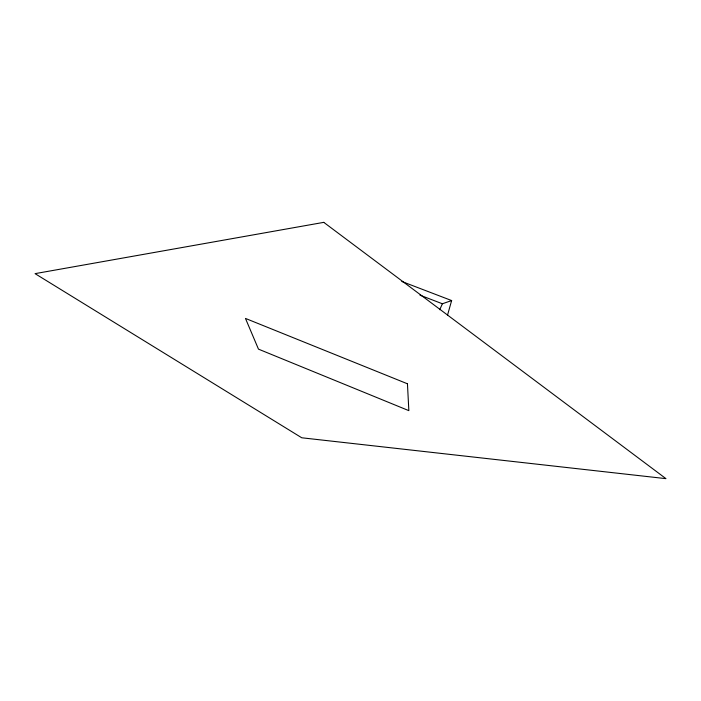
<?xml version="1.0" encoding="UTF-8"?>
<svg xmlns="http://www.w3.org/2000/svg" width="701" height="701" viewBox="0 0 701 701"><rect width="100%" height="100%" fill="white"/><g stroke="black" fill="none" stroke-linecap="round" stroke-linejoin="round"><path stroke-width="1.05" d="M447.527 315.152L451.637 300.554L401.822 281.487M439.737 309.728L442.384 303.77L451.637 300.554M419.969 295.156L442.384 303.77M323.774 222.357L35.05 273.644L301.754 437.783L665.95 478.643L323.774 222.357M407.447 383.789L245.464 318.42L258.467 349.133L408.849 410.646L407.447 383.789"/></g></svg>
